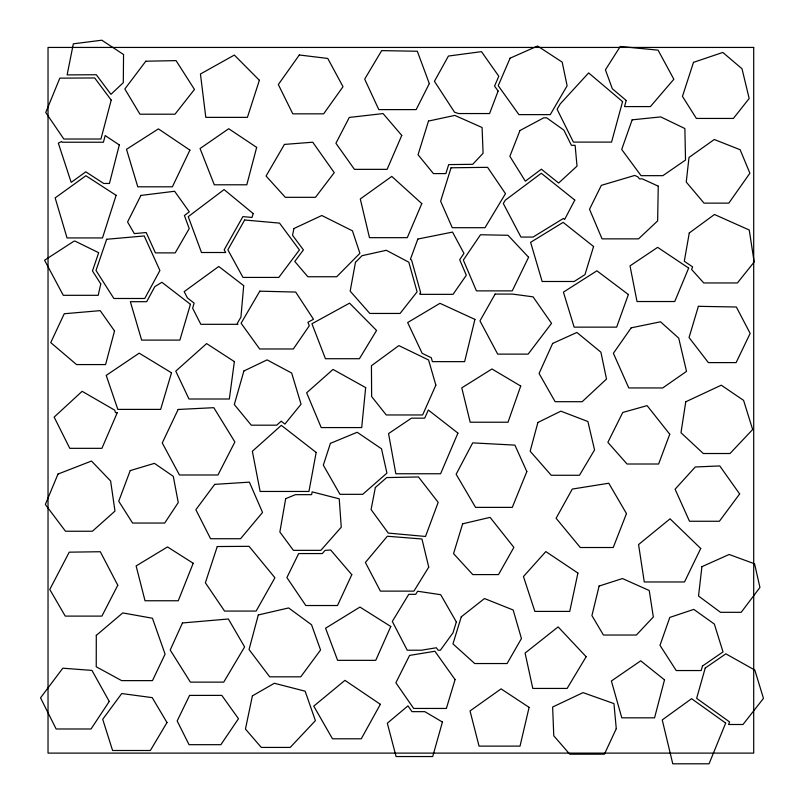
<?xml version="1.0" encoding="UTF-8"?>
<svg xmlns="http://www.w3.org/2000/svg" width="804" height="804" viewBox="0 0 804 804"><rect width="100%" height="100%" fill="white"/><g stroke="black" fill="none" stroke-linecap="round" stroke-linejoin="round"><path stroke-width="1.21" d="M96.299 635.361L96.239 666.787L121.655 680.626L152.479 680.626L165.081 654.124L152.438 618.246L122.751 612.919L96.299 635.361M123.555 54.531L123.303 82.661L110.932 94.339L96.289 74.742L67.124 74.893L73.335 43.828L101.817 40.2L123.555 54.531M658.255 186.146L657.632 220.889L638.557 238.858L602.045 238.858L589.523 209.251L601.342 185.342L634.738 175.433L637.974 176.91L639.421 178.87L642.285 178.87L658.255 186.146M243.692 285.661L240.929 317.148L237.27 323.419L237.924 324.313L200.829 324.313L192.628 308.223L194.136 303.118L187.372 297.892L184.176 291.631L218.748 266.476L243.692 285.661M365.669 387.598L361.699 427.577L321.208 427.577L306.646 392.794L333.027 369.438L365.669 387.598M688.505 161.875L686.244 182.046L704.023 203.131L728.816 203.131L749.891 173.222L740.152 149.735L714.294 139.504L689.008 157.443L688.505 161.875M701.912 566.679L698.535 596.025L720.505 612.316L741.187 612.316L759.941 587.463L754.574 563.805L729.148 554.479L701.912 566.679M234.366 361.609L229.341 399.005L188.99 399.005L175.774 371.116L206.628 343.589L234.366 361.609M685.762 401.779L680.988 432.733L703.309 453.516L730.012 453.516L752.665 429.497L743.569 400.352L721.268 385.196L685.762 401.779M285.691 498.651L279.862 532.017L293.41 550.348L320.846 550.348L341.268 527.183L339.228 498.822L312.143 491.867L311.62 494.661L295.44 494.661L285.691 498.651M689.269 232.979L684.294 261.28L692.636 266.888L691.581 269.41L703.731 282.948L737.409 282.948L754.162 262.014L749.248 230.014L714.454 214.487L689.269 232.979M316.163 452.441L308.957 491.455L260.114 491.455L252.355 451.275L281.33 425.346L316.163 452.441M355.458 262.345L350.172 291.138L369.8 313.449L400.08 313.449L417.095 291.842L408.824 262.204L386.322 250.295L362.051 255.682L355.458 262.345M375.337 487.525L371.086 509.565L388.272 533.092L425.507 536.469L438.18 502.359L418.482 476.963L386.694 477.576L375.337 487.525M293.932 228.537L292.545 235.291L303.42 249.943L294.787 261.471L307.852 276.747L336.705 276.747L359.901 253.29L352.433 230.818L321.801 215.502L293.932 228.537M252.386 695.882L245.451 729.067L261.29 747.418L290.224 747.418L315.399 720.645L305.148 691.189L274.325 683.269L252.386 695.882M577.915 573.051L569.745 611.412L534.861 611.412L523.454 576.548L545.826 551.584L577.915 573.051M100.771 283.912L98.199 295.309L63.265 295.309L44.562 260.225L74.038 241.15L75.104 241.15L98.691 252.707L92.47 270.918L100.771 283.912M529.092 707.359L520.027 746.122L479.043 746.122L470.038 710.927L501.083 688.877L529.092 707.359M474.933 319.399L464.632 361.639L432.401 361.639L431.266 357.73L422.16 353.328L407.658 322.555L439.969 303.319L474.933 319.399M599.101 586.056L591.925 615.603L603.432 635.029L636.376 635.029L653.34 616.98L649.23 590.508L622.467 578.548L599.101 586.056M119.304 144.951L109.444 183.473L103.726 183.473L85.787 171.845L71.184 182.377L58.32 143.112L61.637 141.504L62.129 142.228L103.425 142.228L105.183 135.554L119.304 144.951M664.506 679.872L654.567 717.831L621.793 717.831L611.392 680.978L640.728 660.828L664.506 679.872M111.213 100.088L100.952 139.022L63.828 139.022L45.748 112.52L59.828 78.139L94.691 77.958L111.213 100.088M256.667 147.393L246.798 184.789L214.286 184.789L200.055 148.539L228.728 128.73L256.667 147.393M114.52 330.957L105.585 364.574L76.541 364.574L50.742 342.604L64.25 313.741L100.188 310.645L114.52 330.957M258.305 614.949L249.049 649.531L269.692 676.827L300.746 676.827L320.565 650.004L311.54 624.758L288.626 607.945L258.305 614.949M537.886 422.492L530.148 451.205L551.222 475.264L579.473 475.264L594.558 449.938L587.895 421.517L560.83 411.166L537.886 422.492M622.577 101.605L611.563 142.107L573.393 142.107L557.102 109.284L560.247 103.897L588.639 72.923L622.577 101.605M626.205 100.47L624.547 106.59L650.416 106.59L673.852 79.234L658.074 50.149L620.256 46.471L605.422 69.827L612.326 88.741L626.205 100.47M442.431 722.042L432.703 756.544L396.091 756.544L387.327 723.218L407.98 705.862L411.99 711.651L424.793 711.651L442.431 722.042M702.455 666.054L701.178 670.546L676.214 670.546L659.994 645.321L669.822 617.412L693.792 609.392L714.344 624.065L723.017 651.903L702.455 666.054M705.219 668.044L696.646 698.364L729.61 721.942L728.565 724.494L742.996 724.494L763.468 698.374L754.825 670.084L725.861 653.833L705.219 668.044M243.893 370.976L234.306 404.543L251.28 425.185L276.707 425.185L281.189 421.175L284.917 424.08L301.048 404.201L291.671 373.046L267.089 359.88L243.893 370.976M190.437 304.314L179.885 340.102L141.635 340.102L130.359 301.691L146.68 301.691L154.85 286.586L161.895 282.294L190.437 304.314M171.503 372.815L160.649 409.387L117.816 409.387L106.218 375.388L139.203 353.157L171.503 372.815M698.385 306.324L689.048 337.529L708.364 362.604L736.132 362.604L750.152 333.409L736.353 307.007L698.385 306.324M455.074 679.601L446.381 708.445L413.668 708.445L395.869 682.757L409.588 655.421L434.914 651.24L455.074 679.601M462.632 523.826L453.556 553.634L472.782 574.589L498.52 574.589L513.877 547.373L490.078 517.364L462.632 523.826M456.34 621.954L453.004 632.828L440.381 650.225L438.13 650.225L436.371 647.753L421.366 650.225L407.256 650.225L392.312 621.432L408.754 594.327L415.708 594.327L417.618 591.241L440.713 594.709L456.34 621.954M461.265 616.839L452.964 643.904L474.742 663.541L507.093 663.541L521.444 638.537L513.173 610.005L484.49 598.538L461.265 616.839M593.573 246.516L584.97 274.616L574.177 281.49L542.147 281.49L530.62 242.326L563.132 222.366L593.573 246.516M428.502 121.062L418.05 154.74L433.426 173.594L445.878 173.594L448.692 164.609L472.702 164.307L483.083 153.283L482.088 127.514L454.813 115.404L428.502 121.062M451.054 167.785L440.612 201.201L452.26 227.703L485.003 227.703L505.485 193.663L487.586 167.332L451.054 167.785M116.108 195.322L102.5 237.934L67.044 237.934L55.154 197.905L85.887 175.734L116.108 195.322M259.37 80.279L247.421 117.364L205.804 117.364L200.447 74.008L234.346 55.074L259.37 80.279M330.424 443.356L323.329 465.164L339.971 494.319L362.715 494.319L386.925 473.114L381.498 448.773L357.177 432.271L330.424 443.356M693.49 62.35L682.455 96.4L696.385 118.439L733.399 118.439L749.167 98.51L742.012 68.762L722.806 52.441L693.49 62.35M253.23 213.603L251.984 217.432L242.888 216.618L224.195 249.793L225.683 252.506L201.482 252.506L188.247 216.658L224.085 189.593L253.23 213.603M217.261 546.539L205.372 582.779L224.567 611.07L256.124 611.07L274.928 577.744L249.069 546.328L217.261 546.539M106.671 239.27L96.008 270.486L113.866 298.485L144.77 298.485L159.906 270.506L144.217 235.954L106.671 239.27M520.711 386.051L508.017 422.221L470.189 422.221L461.777 387.85L491.958 368.976L520.711 386.051M632.145 119.836L621.703 149.474L641.049 175.664L662.868 175.664L685.521 160.036L684.877 128.55L660.717 116.902L632.145 119.836M628.376 294.515L616.648 327.138L574.136 327.138L563.423 292.143L596.9 270.817L628.376 294.515M417.829 239.039L410.372 259.401L411.547 260.024L420.623 292.545L419.688 293.741L420.02 294.344L453.044 294.344L466.31 275.259L459.697 259.712L463.968 253.411L452.541 232.085L417.829 239.039M669.742 434.22L658.627 464.008L627.03 464.008L607.874 442.341L622.768 412.452L647.109 405.628L669.742 434.22M130.208 470.601L118.731 501.234L132.58 523.052L164.699 523.052L178.257 502.56L173.282 476.33L154.428 463.355L130.208 470.601M498.108 91.043L489.576 113.555L458.541 113.555L454.521 112.188L434.441 81.294L448.421 56.049L481.475 51.647L498.802 76.249L494.56 86.078L498.108 91.043M626.477 513.595L613.231 547.514L580.307 547.514L556.097 518.268L572.287 489.063L608.759 483.234L626.477 513.595M519.967 130.519L509.857 156.328L525.344 181.191L541.363 169.202L558.629 183.041L577.021 166.116L575.121 145.323L571.413 145.323L563.875 130.147L546.68 117.836L543.715 117.836L519.967 130.519M193.191 563.262L178.267 600.759L145.022 600.759L136.117 565.936L167.503 546.931L193.191 563.262M526.831 471.596L512.279 507.374L475.556 507.374L456.139 474.259L472.692 442.873L514.902 445.125L526.831 471.596M725.68 723.077L709.058 763.8L672.767 763.8L662.235 719.912L691.581 698.686L725.68 723.077M57.988 474.069L45.356 504.49L65.486 531.243L92.41 531.243L114.982 511.093L110.63 481.013L91.505 461.044L57.988 474.069M688.656 268.084L674.737 301.53L637.019 301.53L630.014 265.873L657.652 247.351L688.656 268.084M421.798 203.603L407.286 237.672L369.478 237.672L360.282 198.96L391.769 176.408L421.798 203.603M457.928 433.105L440.602 473.757L395.839 473.757L388.553 433.597L411.457 418.17L424.703 418.17L428.321 410.03L457.928 433.105M117.304 412.593L101.917 448.33L69.777 448.33L54.149 417.105L82.129 391.307L114.691 410.161L115.515 412.593L117.304 412.593M401.759 135.424L387.106 169.353L354.433 169.353L335.921 143.263L349.288 117.444L383.086 113.575L401.759 135.424M510.108 58.169L498.229 85.686L518.912 114.63L550.268 114.63L567.111 85.807L562.197 62.129L537.574 46.029L510.108 58.169M435.858 385.146L422.623 414.964L386.262 414.964L371.639 396.553L371.438 365.719L398.854 345.609L428.582 359.991L435.858 385.146M390.784 626.487L375.749 660.345L337.61 660.345L325.58 628.215L359.951 607.07L390.784 626.487M552.649 343.429L539.082 373.488L555.122 401.698L582.186 401.698L606.507 379.056L600.91 352.202L576.9 332.454L552.649 343.429M182.448 622.969L170.207 650.024L190.397 682.134L223.723 682.134L244.607 646.939L228.366 618.99L182.448 622.969M351.79 574.679L337.499 605.523L305.801 605.523L286.897 577.563L298.676 553.564L322.303 553.564L325.097 550.378L330.665 549.996L351.79 574.679M616.276 728.695L604.417 754.182L569.745 754.182L553.775 735.811L552.639 707.028L583.041 692.626L613.954 703.611L616.276 728.695M178.146 409.467L162.257 442.954L179.463 474.993L217.964 474.993L234.889 441.959L213.804 407.678L178.146 409.467M189.915 150.117L172.388 186.809L137.775 186.809L126.499 149.313L158.418 128.891L189.915 150.117M700.716 548.479L684.505 581.965L644.275 581.965L638.567 544.559L670.054 518.831L700.716 548.479M189.573 695.41L177.161 720.947L189.051 744.685L220.869 744.685L238.486 718.706L221.783 695.38L189.573 695.41M528.59 257.24L512.248 290.877L476.44 290.877L463.335 260.064L480.511 234.748L508.007 235.291L528.59 257.24M140.931 195.422L127.565 221.974L134.318 233.602L146.197 232.557L155.423 252.878L175.202 252.878L189.231 228.597L184.407 215.532L189.302 211.844L174.599 191.262L140.931 195.422M429.316 83.586L416.171 109.605L378.815 109.605L364.684 79.154L381.659 50.622L417.316 51.245L429.316 83.586M117.786 585.252L101.917 616.105L65.235 616.105L49.778 589.453L69.234 552.167L100.309 551.735L117.786 585.252M574.79 200.085L564.629 219.462L563.363 218.457L533.052 237.069L520.942 237.069L503.304 203.512L505.284 200.216L541.293 173.262L574.79 200.085M380.352 704.304L361.267 738.796L332.484 738.796L313.761 706.113L344.956 680.355L380.352 704.304M244.657 219.994L227.864 249.813L242.989 277.42L278.817 277.42L299.42 249.933L279.531 223.12L244.657 219.994M495.103 294.083L479.968 320.886L497.696 354.122L528.138 354.122L551.544 323.349L533.062 296.847L512.55 294.093L495.103 294.083M284.435 144.418L266.064 176.036L285.319 197.322L315.48 197.322L334.253 172.639L312.726 142.207L284.435 144.418M259.803 291.169L241.089 323.238L259.652 348.976L293.329 348.976L309.289 325.791L307.942 322.293L313.48 319.258L295.701 292.073L259.803 291.169M166.991 722.535L150.368 750.494L112.59 750.494L102.711 719.299L121.736 693.55L152.217 697.631L166.991 722.535M586.156 656.727L567.121 688.435L532.791 688.435L525.092 653.069L558.137 626.899L586.156 656.727M376.553 330.474L359.428 358.725L325.439 358.725L311.942 323.761L349.549 303.158L376.553 330.474M428.743 567.132L413.919 591.121L380.392 591.121L365.398 562.478L387.327 536.238L421.949 538.992L428.743 567.132M109.254 701.45L91.033 728.987L56.139 728.987L40.532 697.832L62.802 668.204L91.957 670.405L109.254 701.45M631.2 327.821L613.382 353.288L628.788 387.95L662.707 387.95L686.515 371.388L678.727 338.142L660.526 321.811L631.2 327.821M299.309 54.984L278.325 84.541L292.787 113.836L323.65 113.836L343.006 86.691L327.771 58.451L299.309 54.984M739.64 493.947L719.389 521.263L689.5 521.263L675.099 489.204L695.279 466.983L719.761 465.928L739.64 493.947M214.698 484.37L195.864 509.716L210.578 538.73L240.547 538.73L262.536 512.439L249.381 482.149L214.698 484.37M145.805 61.215L124.841 88.993L139.966 114.208L175.001 114.208L194.467 89.445L176.066 60.622L145.805 61.215M753.7 47.436L48.029 47.436L48.029 753.107L753.7 753.107L753.7 47.436"/></g></svg>
